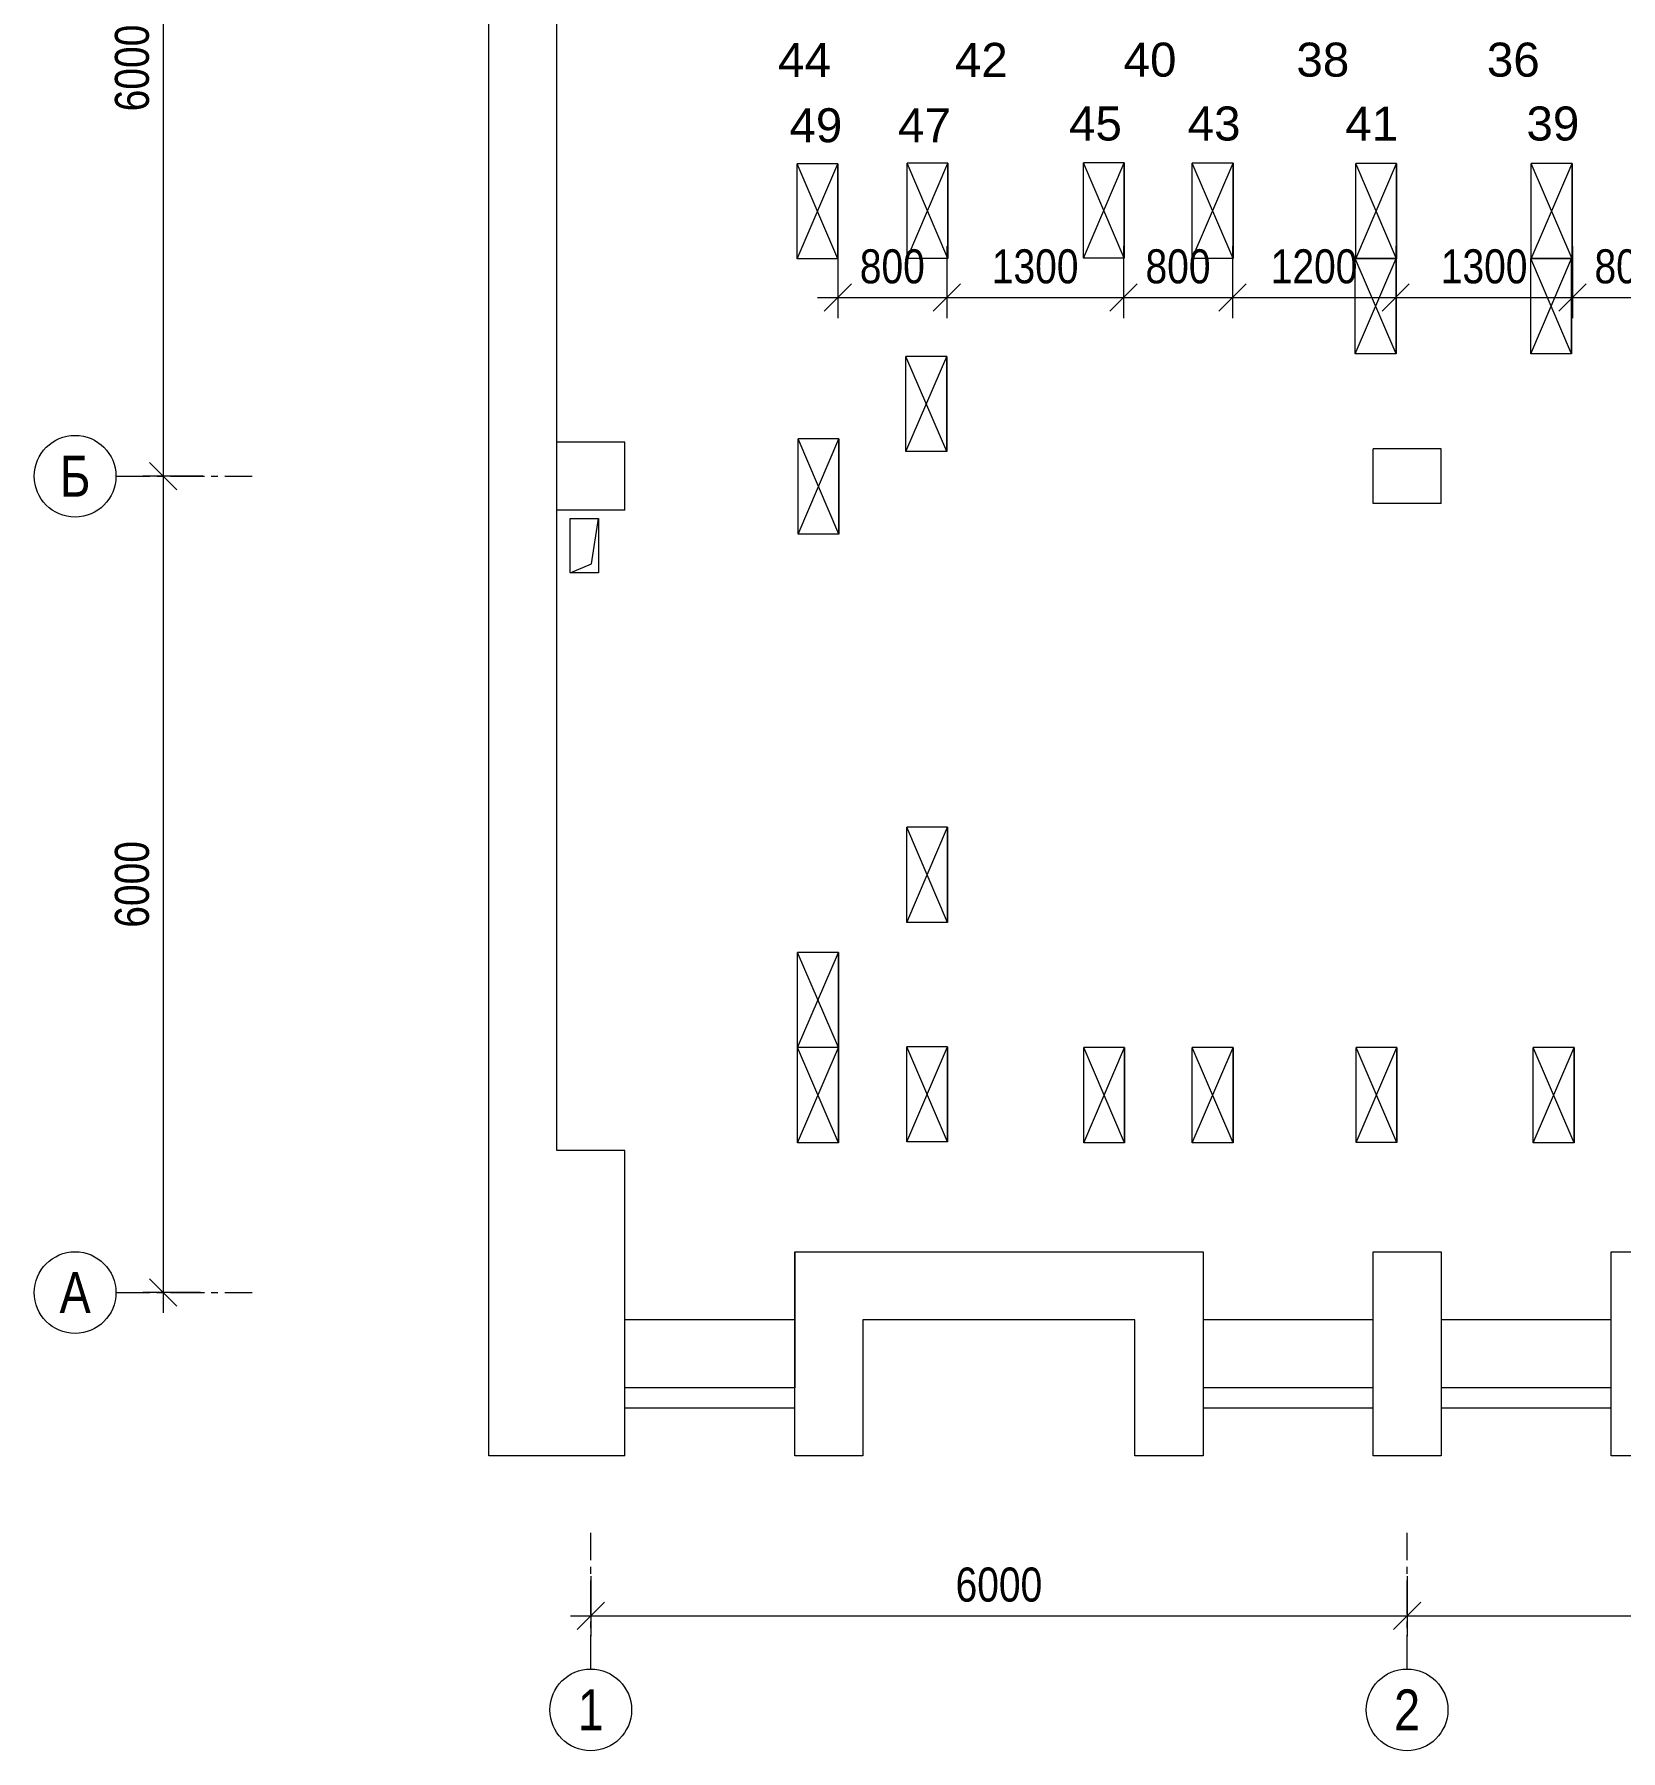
# Model space of a CAD drawing. Header units: millimetres. Extents: x 590645 to 681088, y -6155083 to -122880.
# Drawn here: x 639084 to 650744, y -171549 to -158935 of the extents above; entities that cross this region are included whole.
import ezdxf
from ezdxf.enums import TextEntityAlignment as Align

# ---------------------------------------------------------------- set-up
doc = ezdxf.new("R2010")
doc.units = ezdxf.units.MM
doc.linetypes.add('осеваяX2', pattern=[4, 2.5, -0.5, 0.5, -0.5])
for name, color, linetype, lineweight in [('оборудование', 7, 'Continuous', 60), ('Размеры план', 5, 'Continuous', 5), ('Стены', 250, 'Continuous', 20)]:
    doc.layers.add(name, color=color, linetype=linetype, lineweight=lineweight)
doc.layers.add('Оси здания', color=6, linetype='Continuous')
doc.styles.add('17_Standard 2.5', font='ARIALN.TTF', dxfattribs={"height": 250})
doc.styles.add('Arial Cyr', font='arial.ttf')
doc.styles.get("Standard").update_dxf_attribs({"font": 'ARIALN.TTF', "height": 3})
doc.dimstyles.get("Standard").update_dxf_attribs({"dimtxt": 2.5, "dimasz": 2, "dimexe": 1.5, "dimexo": 3, "dimgap": 1, "dimtad": 1, "dimtoh": 1, "dimdec": 0, "dimrnd": 1, "dimzin": 0, "dimdsep": 46, "dimtxsty": '17_Standard 2.5', "dimblk": 'OBLIQUE', "dimcen": 2, "dimdle": 1.5, "dimclrd": 5, "dimclre": 5, "dimclrt": 5, "dimadec": 0, "dimazin": 0, "dimtfac": 1, "dimtdec": 0, "dimtofl": 0, "dimtmove": 0, "dimatfit": 3, "dimldrblk": 'OBLIQUE', "dimfxl": 1, "dimtolj": 1, "dimtzin": 0, "dimlwd": 5, "dimlwe": 5, "dimarcsym": 0})

# ---------------------------------------------------------------- blocks, each defined once
blk = doc.blocks.new('обозначение оси')
at = {"layer": 'Оси здания', "linetype": 'осеваяX2', "lineweight": 5}
blk.add_line((-10, 0), (0, 0), dxfattribs=at)
at = {"layer": 'Оси здания', "lineweight": 5}
blk.add_circle((-13, 0), 3, dxfattribs=at)
at = {"layer": 'Оси здания', "linetype": 'ByBlock', "lineweight": 5}
blk.add_attdef('ОСЬ', text='', height=3, dxfattribs=at).set_placement((-13, 0), align=Align.MIDDLE_CENTER)
blk = doc.blocks.new('*U65')
at = {"layer": 'Оси здания', "linetype": 'осеваяX2', "lineweight": 5}
blk.add_line((0, -10), (0, 0), dxfattribs=at)
at = {"layer": 'Оси здания', "lineweight": 5}
blk.add_circle((0, -13), 3, dxfattribs=at)
at = {"layer": 'Оси здания', "linetype": 'ByBlock', "lineweight": 5}
blk.add_attdef('ОСЬ', text='', height=3, rotation=360, dxfattribs=at).set_placement((0, -13), align=Align.MIDDLE_CENTER)
blk = doc.blocks.new('_Oblique')
at = {"color": 0, "linetype": 'ByBlock', "lineweight": -2}
blk.add_line((-0.5, -0.5), (0.5, 0.5), dxfattribs=at)
blk = doc.blocks.new('*D442')
at = {"layer": 'Defpoints', "color": 0, "transparency": 16777216}
for p in [(649173.572558, -169966.313389), (655173.572558, -169983.192885), (655173.572558, -170558.000436)]:
    blk.add_point(p, dxfattribs=at)
at = {"layer": 'Стены', "color": 5, "linetype": 'Continuous', "lineweight": 5, "transparency": 16777216}
for p, q in [((649173.572558, -170266.313389), (649173.572558, -170708.000436)), ((655173.572558, -170283.192885), (655173.572558, -170708.000436)), ((649023.572558, -170558.000436), (655323.572558, -170558.000436))]:
    blk.add_line(p, q, dxfattribs=at)
at = {"layer": 'Стены', "color": 5, "lineweight": 5, "transparency": 16777216, "xscale": 200, "yscale": 200, "zscale": 200, "rotation": 180}
blk.add_blockref('_Oblique', (649173.572558, -170558.000436), dxfattribs=at)
at = {"layer": 'Стены', "color": 5, "lineweight": 5, "transparency": 16777216, "xscale": 200, "yscale": 200, "zscale": 200}
blk.add_blockref('_Oblique', (655173.572558, -170558.000436), dxfattribs=at)
at = {"layer": 'Стены', "color": 5, "linetype": 'Continuous', "lineweight": 20, "transparency": 16777216, "insert": (652173.572558, -170330.372808), "char_height": 250, "attachment_point": 5, "style": '17_Standard 2.5'}
blk.add_mtext('\\A1;6000', dxfattribs=at)
blk = doc.blocks.new('*D443')
at = {"layer": 'Defpoints', "color": 0, "transparency": 16777216}
for p in [(643173.572558, -169966.313389), (649173.572558, -169983.192885), (649173.572558, -170558.000436)]:
    blk.add_point(p, dxfattribs=at)
at = {"layer": 'Стены', "color": 5, "linetype": 'Continuous', "lineweight": 5, "transparency": 16777216}
for p, q in [((643173.572558, -170266.313389), (643173.572558, -170708.000436)), ((649173.572558, -170283.192885), (649173.572558, -170708.000436)), ((643023.572558, -170558.000436), (649323.572558, -170558.000436))]:
    blk.add_line(p, q, dxfattribs=at)
at = {"layer": 'Стены', "color": 5, "lineweight": 5, "transparency": 16777216, "xscale": 200, "yscale": 200, "zscale": 200, "rotation": 180}
blk.add_blockref('_Oblique', (643173.572558, -170558.000436), dxfattribs=at)
at = {"layer": 'Стены', "color": 5, "lineweight": 5, "transparency": 16777216, "xscale": 200, "yscale": 200, "zscale": 200}
blk.add_blockref('_Oblique', (649173.572558, -170558.000436), dxfattribs=at)
at = {"layer": 'Стены', "color": 5, "linetype": 'Continuous', "lineweight": 20, "transparency": 16777216, "insert": (646173.572558, -170330.372808), "char_height": 250, "attachment_point": 5, "style": '17_Standard 2.5'}
blk.add_mtext('\\A1;6000', dxfattribs=at)
blk = doc.blocks.new('*D444')
at = {"layer": 'Defpoints', "color": 0, "transparency": 16777216}
for p in [(640622.086554, -162182.552882), (640030.399507, -168182.552882), (640605.207058, -168182.552882)]:
    blk.add_point(p, dxfattribs=at)
at = {"layer": 'Стены', "color": 5, "linetype": 'Continuous', "lineweight": 5, "transparency": 16777216}
for p, q in [((640030.399507, -162032.552882), (640030.399507, -168332.552882)), ((640322.086554, -162182.552882), (639880.399507, -162182.552882)), ((640305.207058, -168182.552882), (639880.399507, -168182.552882))]:
    blk.add_line(p, q, dxfattribs=at)
at = {"layer": 'Стены', "color": 5, "lineweight": 5, "transparency": 16777216, "xscale": 200, "yscale": 200, "zscale": 200}
for p, rotation in [((640030.399507, -162182.552882), 90), ((640030.399507, -168182.552882), 270)]:
    blk.add_blockref('_Oblique', p, dxfattribs=dict(at, rotation=rotation))
at = {"layer": 'Стены', "color": 5, "linetype": 'Continuous', "lineweight": 20, "transparency": 16777216, "insert": (639802.77188, -165182.552882), "char_height": 250, "attachment_point": 5, "rotation": 90, "style": '17_Standard 2.5'}
blk.add_mtext('\\A1;6000', dxfattribs=at)
blk = doc.blocks.new('*D445')
at = {"layer": 'Defpoints', "color": 0, "transparency": 16777216}
for p in [(640622.086554, -156182.552882), (640030.399507, -162182.552882), (640605.207058, -162182.552882)]:
    blk.add_point(p, dxfattribs=at)
at = {"layer": 'Стены', "color": 5, "linetype": 'Continuous', "lineweight": 5, "transparency": 16777216}
for p, q in [((640030.399507, -156032.552882), (640030.399507, -162332.552882)), ((640322.086554, -156182.552882), (639880.399507, -156182.552882)), ((640305.207058, -162182.552882), (639880.399507, -162182.552882))]:
    blk.add_line(p, q, dxfattribs=at)
at = {"layer": 'Стены', "color": 5, "lineweight": 5, "transparency": 16777216, "xscale": 200, "yscale": 200, "zscale": 200}
for p, rotation in [((640030.399507, -156182.552882), 90), ((640030.399507, -162182.552882), 270)]:
    blk.add_blockref('_Oblique', p, dxfattribs=dict(at, rotation=rotation))
at = {"layer": 'Стены', "color": 5, "linetype": 'Continuous', "lineweight": 20, "transparency": 16777216, "insert": (639802.77188, -159182.552882), "char_height": 250, "attachment_point": 5, "rotation": 90, "style": '17_Standard 2.5'}
blk.add_mtext('\\A1;6000', dxfattribs=at)
blk = doc.blocks.new('*D490')
at = {"layer": 'Defpoints', "color": 0, "linetype": 'Continuous', "lineweight": 20, "transparency": 16777216}
for p in [(650390, -160193), (651190, -160193), (651190, -160870)]:
    blk.add_point(p, dxfattribs=at)
at = {"layer": 'Стены', "color": 5, "linetype": 'Continuous', "lineweight": 5, "transparency": 16777216}
for p, q in [((650390, -160493), (650390, -161020)), ((651190, -160493), (651190, -161020)), ((650240, -160870), (651340, -160870))]:
    blk.add_line(p, q, dxfattribs=at)
at = {"layer": 'Стены', "color": 5, "linetype": 'Continuous', "lineweight": 5, "transparency": 16777216, "xscale": 200, "yscale": 200, "zscale": 200, "rotation": 180}
blk.add_blockref('_Oblique', (650390, -160870), dxfattribs=at)
at = {"layer": 'Стены', "color": 5, "linetype": 'Continuous', "lineweight": 5, "transparency": 16777216, "xscale": 200, "yscale": 200, "zscale": 200}
blk.add_blockref('_Oblique', (651190, -160870), dxfattribs=at)
at = {"layer": 'Стены', "color": 5, "linetype": 'Continuous', "lineweight": 20, "transparency": 16777216, "insert": (650790, -160642), "char_height": 250, "attachment_point": 5, "style": '17_Standard 2.5'}
blk.add_mtext('\\A1;800', dxfattribs=at)
blk = doc.blocks.new('*D493')
at = {"layer": 'Defpoints', "color": 0, "linetype": 'Continuous', "lineweight": 20, "transparency": 16777216}
for p in [(647090, -160193), (647890, -160193), (647890, -160870)]:
    blk.add_point(p, dxfattribs=at)
at = {"layer": 'Стены', "color": 5, "linetype": 'Continuous', "lineweight": 5, "transparency": 16777216}
for p, q in [((647090, -160493), (647090, -161020)), ((647890, -160493), (647890, -161020)), ((646940, -160870), (648040, -160870))]:
    blk.add_line(p, q, dxfattribs=at)
at = {"layer": 'Стены', "color": 5, "linetype": 'Continuous', "lineweight": 5, "transparency": 16777216, "xscale": 200, "yscale": 200, "zscale": 200, "rotation": 180}
blk.add_blockref('_Oblique', (647090, -160870), dxfattribs=at)
at = {"layer": 'Стены', "color": 5, "linetype": 'Continuous', "lineweight": 5, "transparency": 16777216, "xscale": 200, "yscale": 200, "zscale": 200}
blk.add_blockref('_Oblique', (647890, -160870), dxfattribs=at)
at = {"layer": 'Стены', "color": 5, "linetype": 'Continuous', "lineweight": 20, "transparency": 16777216, "insert": (647490, -160642), "char_height": 250, "attachment_point": 5, "style": '17_Standard 2.5'}
blk.add_mtext('\\A1;800', dxfattribs=at)
blk = doc.blocks.new('*D494')
at = {"layer": 'Defpoints', "color": 0, "linetype": 'Continuous', "lineweight": 20, "transparency": 16777216}
for p in [(647890, -160193), (649090, -160193), (649090, -160870)]:
    blk.add_point(p, dxfattribs=at)
at = {"layer": 'Стены', "color": 5, "linetype": 'Continuous', "lineweight": 5, "transparency": 16777216}
for p, q in [((647890, -160493), (647890, -161020)), ((649090, -160493), (649090, -161020)), ((647740, -160870), (649240, -160870))]:
    blk.add_line(p, q, dxfattribs=at)
at = {"layer": 'Стены', "color": 5, "linetype": 'Continuous', "lineweight": 5, "transparency": 16777216, "xscale": 200, "yscale": 200, "zscale": 200, "rotation": 180}
blk.add_blockref('_Oblique', (647890, -160870), dxfattribs=at)
at = {"layer": 'Стены', "color": 5, "linetype": 'Continuous', "lineweight": 5, "transparency": 16777216, "xscale": 200, "yscale": 200, "zscale": 200}
blk.add_blockref('_Oblique', (649090, -160870), dxfattribs=at)
at = {"layer": 'Стены', "color": 5, "linetype": 'Continuous', "lineweight": 20, "transparency": 16777216, "insert": (648490, -160642), "char_height": 250, "attachment_point": 5, "style": '17_Standard 2.5'}
blk.add_mtext('\\A1;1200', dxfattribs=at)
blk = doc.blocks.new('*D495')
at = {"layer": 'Defpoints', "color": 0, "linetype": 'Continuous', "lineweight": 20, "transparency": 16777216}
for p in [(649090, -160193), (650390, -160193), (650390, -160870)]:
    blk.add_point(p, dxfattribs=at)
at = {"layer": 'Стены', "color": 5, "linetype": 'Continuous', "lineweight": 5, "transparency": 16777216}
for p, q in [((649090, -160493), (649090, -161020)), ((650390, -160493), (650390, -161020)), ((648940, -160870), (650540, -160870))]:
    blk.add_line(p, q, dxfattribs=at)
at = {"layer": 'Стены', "color": 5, "linetype": 'Continuous', "lineweight": 5, "transparency": 16777216, "xscale": 200, "yscale": 200, "zscale": 200, "rotation": 180}
blk.add_blockref('_Oblique', (649090, -160870), dxfattribs=at)
at = {"layer": 'Стены', "color": 5, "linetype": 'Continuous', "lineweight": 5, "transparency": 16777216, "xscale": 200, "yscale": 200, "zscale": 200}
blk.add_blockref('_Oblique', (650390, -160870), dxfattribs=at)
at = {"layer": 'Стены', "color": 5, "linetype": 'Continuous', "lineweight": 20, "transparency": 16777216, "insert": (649740, -160642), "char_height": 250, "attachment_point": 5, "style": '17_Standard 2.5'}
blk.add_mtext('\\A1;1300', dxfattribs=at)
blk = doc.blocks.new('*D496')
at = {"layer": 'Defpoints', "color": 0, "linetype": 'Continuous', "lineweight": 20, "transparency": 16777216}
for p in [(644990, -160193), (645790, -160193), (645790, -160870)]:
    blk.add_point(p, dxfattribs=at)
at = {"layer": 'Стены', "color": 5, "linetype": 'Continuous', "lineweight": 5, "transparency": 16777216}
for p, q in [((644990, -160493), (644990, -161020)), ((645790, -160493), (645790, -161020)), ((644840, -160870), (645940, -160870))]:
    blk.add_line(p, q, dxfattribs=at)
at = {"layer": 'Стены', "color": 5, "linetype": 'Continuous', "lineweight": 5, "transparency": 16777216, "xscale": 200, "yscale": 200, "zscale": 200, "rotation": 180}
blk.add_blockref('_Oblique', (644990, -160870), dxfattribs=at)
at = {"layer": 'Стены', "color": 5, "linetype": 'Continuous', "lineweight": 5, "transparency": 16777216, "xscale": 200, "yscale": 200, "zscale": 200}
blk.add_blockref('_Oblique', (645790, -160870), dxfattribs=at)
at = {"layer": 'Стены', "color": 5, "linetype": 'Continuous', "lineweight": 20, "transparency": 16777216, "insert": (645390, -160642), "char_height": 250, "attachment_point": 5, "style": '17_Standard 2.5'}
blk.add_mtext('\\A1;800', dxfattribs=at)
blk = doc.blocks.new('*D497')
at = {"layer": 'Defpoints', "color": 0, "linetype": 'Continuous', "lineweight": 20, "transparency": 16777216}
for p in [(645790, -160193), (647090, -160193), (647090, -160870)]:
    blk.add_point(p, dxfattribs=at)
at = {"layer": 'Стены', "color": 5, "linetype": 'Continuous', "lineweight": 5, "transparency": 16777216}
for p, q in [((645790, -160493), (645790, -161020)), ((647090, -160493), (647090, -161020)), ((645640, -160870), (647240, -160870))]:
    blk.add_line(p, q, dxfattribs=at)
at = {"layer": 'Стены', "color": 5, "linetype": 'Continuous', "lineweight": 5, "transparency": 16777216, "xscale": 200, "yscale": 200, "zscale": 200, "rotation": 180}
blk.add_blockref('_Oblique', (645790, -160870), dxfattribs=at)
at = {"layer": 'Стены', "color": 5, "linetype": 'Continuous', "lineweight": 5, "transparency": 16777216, "xscale": 200, "yscale": 200, "zscale": 200}
blk.add_blockref('_Oblique', (647090, -160870), dxfattribs=at)
at = {"layer": 'Стены', "color": 5, "linetype": 'Continuous', "lineweight": 20, "transparency": 16777216, "insert": (646440, -160642), "char_height": 250, "attachment_point": 5, "style": '17_Standard 2.5'}
blk.add_mtext('\\A1;1300', dxfattribs=at)

msp = doc.modelspace()

# ---------------------------------------------------------------- linework, layer by layer
at = {"layer": 'оборудование', "linetype": 'Continuous', "lineweight": 20}
for p, q in [((644689.6, -160586.2), (644989.6, -159886.2)), ((644989.6, -160586.2), (644689.6, -159886.2)), ((644989.6, -159886.2), (644989.6, -160586.2)), ((645498.7, -160581.8), (645798.7, -159881.8)), ((645798.7, -160581.8), (645498.7, -159881.8)), ((645798.7, -159881.8), (645798.7, -160581.8)), ((646794.2, -160579), (647094.2, -159879)), ((647094.2, -160579), (646794.2, -159879)), ((647094.2, -159879), (647094.2, -160579)), ((647594.3, -160582.3), (647894.3, -159882.3)), ((647894.3, -160582.3), (647594.3, -159882.3)), ((647894.3, -159882.3), (647894.3, -160582.3)), ((648795.7, -160583.9), (649095.7, -159883.9)), ((649095.7, -160583.9), (648795.7, -159883.9)), ((649095.7, -159883.9), (649095.7, -160583.9)), ((650086, -160583.9), (650386, -159883.9)), ((650386, -160583.9), (650086, -159883.9)), ((650386, -159883.9), (650386, -160583.9)), ((648792.4, -161283), (649092.4, -160583)), ((649092.4, -161283), (648792.4, -160583)), ((649092.4, -160583), (649092.4, -161283)), ((650082.6, -161283), (650382.6, -160583)), ((650382.6, -161283), (650082.6, -160583)), ((650382.6, -160583), (650382.6, -161283)), ((645490.3, -162001.7), (645790.3, -161301.7)), ((645790.3, -162001.7), (645490.3, -161301.7)), ((645790.3, -161301.7), (645790.3, -162001.7)), ((644697.3, -162608.4), (644997.3, -161908.4)), ((644997.3, -162608.4), (644697.3, -161908.4)), ((644997.3, -161908.4), (644997.3, -162608.4)), ((645496.5, -165462.6), (645796.5, -164762.6)), ((645796.5, -165462.6), (645496.5, -164762.6)), ((645796.5, -164762.6), (645796.5, -165462.6)), ((644693.6, -166382.6), (644993.6, -165682.6)), ((644993.6, -166382.6), (644693.6, -165682.6)), ((644993.6, -165682.6), (644993.6, -166382.6)), ((644693.6, -167082.6), (644993.6, -166382.6)), ((644993.6, -167082.6), (644693.6, -166382.6)), ((644993.6, -166382.6), (644993.6, -167082.6)), ((645496.5, -167075.8), (645796.5, -166375.8)), ((645796.5, -167075.8), (645496.5, -166375.8)), ((645796.5, -166375.8), (645796.5, -167075.8)), ((646796.6, -167081.5), (647096.6, -166381.5)), ((647096.6, -167081.5), (646796.6, -166381.5)), ((647096.6, -166381.5), (647096.6, -167081.5)), ((647594.5, -167081.5), (647894.5, -166381.5)), ((647894.5, -167081.5), (647594.5, -166381.5)), ((647894.5, -166381.5), (647894.5, -167081.5)), ((648798.7, -167080.6), (649098.7, -166380.6)), ((649098.7, -167080.6), (648798.7, -166380.6)), ((649098.7, -166380.6), (649098.7, -167080.6)), ((650100.5, -167080.9), (650400.5, -166380.9)), ((650400.5, -167080.9), (650100.5, -166380.9)), ((650400.5, -166380.9), (650400.5, -167080.9))]:
    msp.add_line(p, q, dxfattribs=at)
at = {"layer": 'оборудование', "color": 0, "linetype": 'Continuous', "lineweight": 20}
for p, q in [((643177.8, -162827), (643229.8, -162492.8)), ((643022.5, -162893), (643177.8, -162827))]:
    msp.add_line(p, q, dxfattribs=at)
msp.add_lwpolyline([(643022.5, -162492.8), (643229.8, -162492.8), (643229.8, -162893), (643022.5, -162893)], close=True, dxfattribs=at)
at = {"layer": 'Размеры план', "color": 0, "linetype": 'Continuous', "lineweight": 20}
for p, q in [((644989.6, -159886.2), (644689.6, -159886.2)), ((644689.6, -160586.2), (644689.6, -159886.2)), ((644989.6, -160586.2), (644989.6, -159886.2)), ((645798.7, -159881.8), (645498.7, -159881.8)), ((645498.7, -160581.8), (645498.7, -159881.8)), ((645798.7, -160581.8), (645798.7, -159881.8)), ((647094.2, -159879), (646794.2, -159879)), ((646794.2, -160579), (646794.2, -159879)), ((647094.2, -160579), (647094.2, -159879)), ((647894.3, -159882.3), (647594.3, -159882.3)), ((647594.3, -160582.3), (647594.3, -159882.3)), ((647894.3, -160582.3), (647894.3, -159882.3)), ((649095.7, -159883.9), (648795.7, -159883.9)), ((648795.7, -160583.9), (648795.7, -159883.9)), ((649095.7, -160583.9), (649095.7, -159883.9)), ((650386, -159883.9), (650086, -159883.9)), ((650086, -160583.9), (650086, -159883.9)), ((650386, -160583.9), (650386, -159883.9)), ((647094.2, -160579), (646794.2, -160579)), ((644989.6, -160586.2), (644689.6, -160586.2)), ((645798.7, -160581.8), (645498.7, -160581.8)), ((647894.3, -160582.3), (647594.3, -160582.3)), ((649092.4, -160583), (648792.4, -160583)), ((648792.4, -161283), (648792.4, -160583)), ((649095.7, -160583.9), (648795.7, -160583.9)), ((649092.4, -161283), (649092.4, -160583)), ((650382.6, -160583), (650082.6, -160583)), ((650082.6, -161283), (650082.6, -160583)), ((650386, -160583.9), (650086, -160583.9)), ((650382.6, -161283), (650382.6, -160583)), ((645790.3, -161301.7), (645490.3, -161301.7)), ((645490.3, -162001.7), (645490.3, -161301.7)), ((645790.3, -162001.7), (645790.3, -161301.7)), ((649092.4, -161283), (648792.4, -161283)), ((650382.6, -161283), (650082.6, -161283)), ((644997.3, -161908.4), (644697.3, -161908.4)), ((644697.3, -162608.4), (644697.3, -161908.4)), ((644997.3, -162608.4), (644997.3, -161908.4)), ((645790.3, -162001.7), (645490.3, -162001.7)), ((644997.3, -162608.4), (644697.3, -162608.4)), ((645796.5, -164762.6), (645496.5, -164762.6)), ((645496.5, -165462.6), (645496.5, -164762.6)), ((645796.5, -165462.6), (645796.5, -164762.6)), ((645796.5, -165462.6), (645496.5, -165462.6)), ((644993.6, -165682.6), (644693.6, -165682.6)), ((644693.6, -166382.6), (644693.6, -165682.6)), ((644993.6, -166382.6), (644993.6, -165682.6)), ((644993.6, -166382.6), (644693.6, -166382.6)), ((644693.6, -167082.6), (644693.6, -166382.6)), ((644993.6, -166382.6), (644693.6, -166382.6)), ((644993.6, -167082.6), (644993.6, -166382.6)), ((645796.5, -166375.8), (645496.5, -166375.8)), ((645496.5, -167075.8), (645496.5, -166375.8)), ((645796.5, -167075.8), (645796.5, -166375.8)), ((647096.6, -166381.5), (646796.6, -166381.5)), ((646796.6, -167081.5), (646796.6, -166381.5)), ((647096.6, -167081.5), (647096.6, -166381.5)), ((647894.5, -166381.5), (647594.5, -166381.5)), ((647594.5, -167081.5), (647594.5, -166381.5)), ((647894.5, -167081.5), (647894.5, -166381.5)), ((649098.7, -166380.6), (648798.7, -166380.6)), ((648798.7, -167080.6), (648798.7, -166380.6)), ((649098.7, -167080.6), (649098.7, -166380.6)), ((650400.5, -166380.9), (650100.5, -166380.9)), ((650100.5, -167080.9), (650100.5, -166380.9)), ((650400.5, -167080.9), (650400.5, -166380.9)), ((644993.6, -167082.6), (644693.6, -167082.6)), ((645796.5, -167075.8), (645496.5, -167075.8)), ((647096.6, -167081.5), (646796.6, -167081.5)), ((647894.5, -167081.5), (647594.5, -167081.5)), ((649098.7, -167080.6), (648798.7, -167080.6)), ((650400.5, -167080.9), (650100.5, -167080.9))]:
    msp.add_line(p, q, dxfattribs=at)
at = {"layer": 'Стены', "color": 0, "linetype": 'Continuous', "lineweight": 20, "ltscale": 100}
for p, q in [((642423.6, -169382.6), (642423.6, -148112.6)), ((642923.6, -167139.6), (642923.6, -149362.6)), ((643423.6, -161932.6), (642923.6, -161932.6)), ((643423.6, -162432.6), (643423.6, -161932.6)), ((648923.6, -162382.6), (648923.6, -161982.6)), ((649423.6, -161982.6), (648923.6, -161982.6)), ((648923.6, -162382.6), (648923.6, -161982.6)), ((649423.6, -162382.6), (649423.6, -161982.6)), ((643423.6, -162432.6), (642923.6, -162432.6)), ((649423.6, -162382.6), (648923.6, -162382.6)), ((643423.6, -167139.6), (642923.6, -167139.6)), ((643423.6, -169382.6), (643423.6, -167139.6)), ((644673.6, -167882.6), (644673.6, -168882.6)), ((644673.6, -169382.6), (644673.6, -167882.6)), ((644673.6, -167882.6), (647673.6, -167882.6)), ((645823.6, -167882.6), (646323.6, -167882.6)), ((647673.6, -167882.6), (647673.6, -169382.6)), ((648923.6, -169382.6), (648923.6, -167882.6)), ((648923.6, -167882.6), (649423.6, -167882.6)), ((649423.6, -167882.6), (649423.6, -169382.6)), ((650673.6, -169382.6), (650673.6, -167882.6)), ((650673.6, -167882.6), (653673.6, -167882.6)), ((644673.6, -168382.6), (643423.6, -168382.6)), ((647173.6, -168382.6), (645173.6, -168382.6)), ((645173.6, -168382.6), (645173.6, -169382.6)), ((647173.6, -169382.6), (647173.6, -168382.6)), ((648923.6, -168382.6), (647673.6, -168382.6)), ((650673.6, -168382.6), (649423.6, -168382.6)), ((644673.6, -168882.6), (643423.6, -168882.6)), ((648923.6, -168882.6), (647673.6, -168882.6)), ((650673.6, -168882.6), (649423.6, -168882.6)), ((644673.6, -169032.6), (643423.6, -169032.6)), ((648923.6, -169032.6), (647673.6, -169032.6)), ((650673.6, -169032.6), (649423.6, -169032.6)), ((643423.6, -169382.6), (642423.6, -169382.6)), ((645173.6, -169382.6), (644673.6, -169382.6)), ((647673.6, -169382.6), (647173.6, -169382.6)), ((649423.6, -169382.6), (648923.6, -169382.6)), ((651173.6, -169382.6), (650673.6, -169382.6))]:
    msp.add_line(p, q, dxfattribs=at)

# ---------------------------------------------------------------- block references
at = {"layer": 'Размеры план', "linetype": 'ByBlock', "lineweight": 5, "xscale": 100, "yscale": 100, "zscale": 100}
for name, p, values in [('обозначение оси', (640683.6, -162182.6), {'ОСЬ': 'Б'}), ('обозначение оси', (640683.6, -168182.6), {'ОСЬ': 'А'}), ('*U65', (643173.6, -169949.4), {'ОСЬ': '1'}), ('*U65', (649173.6, -169949.4), {'ОСЬ': '2'})]:
    msp.add_blockref(name, p, dxfattribs=at).add_auto_attribs(values)

# ---------------------------------------------------------------- texts
at = {"layer": 'Стены', "color": 0, "linetype": 'Continuous', "lineweight": 20, "char_height": 250, "attachment_point": 5, "style": 'Arial Cyr'}
for s, insert, width in [('44', (644744.4, -159122.9), 573.081), ('42', (646044.4, -159122.9), 573.081), ('40', (647284.4, -159122.9), 573.081), ('38', (648554.4, -159122.9), 573.081), ('36', (649954.4, -159122.9), 573.081), ('49', (644828, -159605), 573.081), ('47', (645626.4, -159605), 573.081), ('45', (646883.4, -159592.3), 573.081), ('43', (647755.4, -159592.3), 573.081), ('41', (648913.8, -159592.3), 662.359), ('39', (650245.4, -159592.3), 573.081)]:
    msp.add_mtext(s, dxfattribs=dict(at, insert=insert, width=width))

# ---------------------------------------------------------------- dimensions: what is measured, and where the dimension line sits
at = {"layer": 'Стены', "color": 0, "linetype": 'Continuous', "lineweight": 20}
for base, p1, p2, picture, middle in [((640030.4, -162182.6), (640622.1, -156182.6), (640605.2, -162182.6), '*D445', (639802.8, -159182.6)), ((640030.4, -168182.6), (640622.1, -162182.6), (640605.2, -168182.6), '*D444', (639802.8, -165182.6))]:
    dim = msp.add_linear_dim(base=base, p1=p1, p2=p2, angle=270, dimstyle='Standard', override={"dimscale": 100}, dxfattribs=at)
    dim.commit()
    dim.dimension.update_dxf_attribs({"geometry": picture, "text_midpoint": middle})
for base, p1, p2, picture, middle in [((645789.6, -160870.1), (644989.6, -160193.5), (645789.6, -160193.5), '*D496', (645389.6, -160642.4)), ((647089.6, -160870.1), (645789.6, -160193.5), (647089.6, -160193.5), '*D497', (646439.6, -160642.4)), ((647889.6, -160870.1), (647089.6, -160193.5), (647889.6, -160193.5), '*D493', (647489.6, -160642.4)), ((649089.6, -160870.1), (647889.6, -160193.5), (649089.6, -160193.5), '*D494', (648489.6, -160642.4)), ((650389.6, -160870.1), (649089.6, -160193.5), (650389.6, -160193.5), '*D495', (649739.6, -160642.4)), ((651189.6, -160870.1), (650389.6, -160193.5), (651189.6, -160193.5), '*D490', (650789.6, -160642.4)), ((649173.6, -170558), (643173.6, -169966.3), (649173.6, -169983.2), '*D443', (646173.6, -170330.4)), ((655173.6, -170558), (649173.6, -169966.3), (655173.6, -169983.2), '*D442', (652173.6, -170330.4))]:
    dim = msp.add_linear_dim(base=base, p1=p1, p2=p2, dimstyle='Standard', override={"dimscale": 100}, dxfattribs=at)
    dim.commit()
    dim.dimension.update_dxf_attribs({"geometry": picture, "text_midpoint": middle})

doc.saveas('drawing.dxf')
